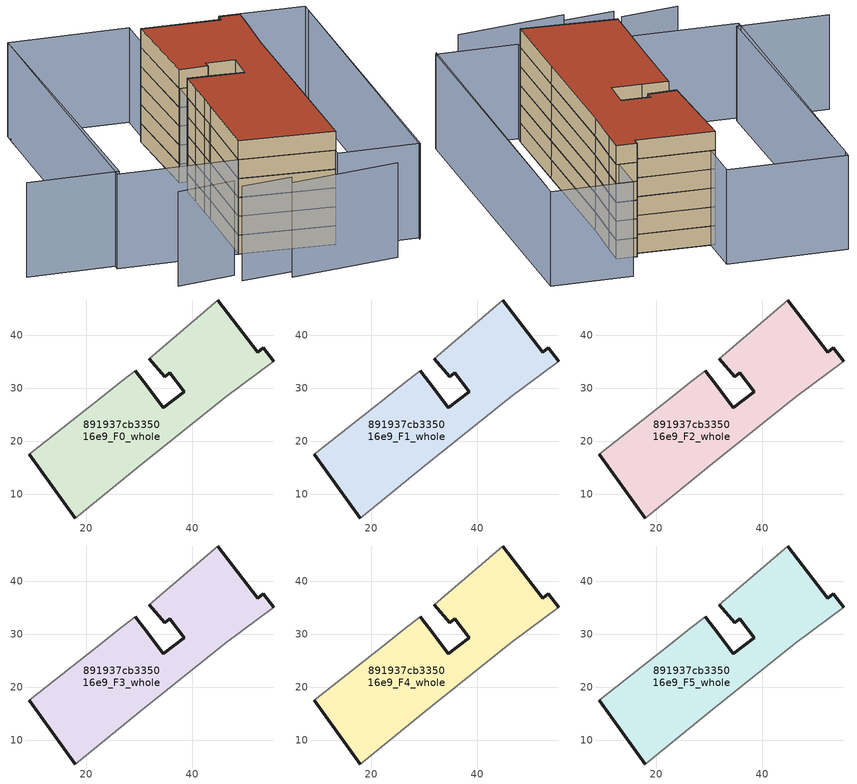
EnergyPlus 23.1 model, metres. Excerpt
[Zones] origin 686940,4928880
891937cb335016e9_F0_whole
 floor ground (EU_floor_Construction): 46.22,28.31 52.44,32.91 55.33,35.12 53.36,37.62 52.38,36.86 44.78,46.68 31.89,35.58 34.81,32.18 35.7,32.95 38.51,29.33 34.5,26.32 31.73,30 29.21,33.35 25.92,30.73 22.51,28.01 20.38,26.31 9.26,17.6 17.89,5.52 29.65,14.99 z0
 wall outside (EU_wall_Construction): 29.21,33.35 31.73,30 34.5,26.32 38.51,29.33 35.7,32.95 34.81,32.18 31.89,35.58 / 44.78,46.68 52.38,36.86 53.36,37.62 55.33,35.12 / 17.89,5.52 9.26,17.6 z0:3
 wall adiabatic (EU_wall_Construction): 9.26,17.6 20.38,26.31 22.51,28.01 25.92,30.73 29.21,33.35 / 31.89,35.58 44.78,46.68 / 55.33,35.12 52.44,32.91 46.22,28.31 29.65,14.99 17.89,5.52 z0:3
891937cb335016e9_F1_whole
 floor to 891937cb335016e9_F0_whole (EU_floor_Construction): 46.22,28.31 52.44,32.91 55.33,35.12 53.36,37.62 52.38,36.86 44.78,46.68 31.89,35.58 34.81,32.18 35.7,32.95 38.51,29.33 34.5,26.32 31.73,30 29.21,33.35 25.92,30.73 22.51,28.01 20.38,26.31 9.26,17.6 17.89,5.52 29.65,14.99 z3
 wall outside (EU_wall_Construction): 29.21,33.35 31.73,30 34.5,26.32 38.51,29.33 35.7,32.95 34.81,32.18 31.89,35.58 / 44.78,46.68 52.38,36.86 53.36,37.62 55.33,35.12 / 17.89,5.52 9.26,17.6 z3:6
 wall adiabatic (EU_wall_Construction): 9.26,17.6 20.38,26.31 22.51,28.01 25.92,30.73 29.21,33.35 / 31.89,35.58 44.78,46.68 / 55.33,35.12 52.44,32.91 46.22,28.31 29.65,14.99 17.89,5.52 z3:6
891937cb335016e9_F2_whole
 floor to 891937cb335016e9_F1_whole (EU_floor_Construction): 46.22,28.31 52.44,32.91 55.33,35.12 53.36,37.62 52.38,36.86 44.78,46.68 31.89,35.58 34.81,32.18 35.7,32.95 38.51,29.33 34.5,26.32 31.73,30 29.21,33.35 25.92,30.73 22.51,28.01 20.38,26.31 9.26,17.6 17.89,5.52 29.65,14.99 z6
 wall outside (EU_wall_Construction): 29.21,33.35 31.73,30 34.5,26.32 38.51,29.33 35.7,32.95 34.81,32.18 31.89,35.58 / 44.78,46.68 52.38,36.86 53.36,37.62 55.33,35.12 / 17.89,5.52 9.26,17.6 z6:9
 wall adiabatic (EU_wall_Construction): 9.26,17.6 20.38,26.31 22.51,28.01 25.92,30.73 29.21,33.35 / 31.89,35.58 44.78,46.68 / 55.33,35.12 52.44,32.91 46.22,28.31 29.65,14.99 17.89,5.52 z6:9
891937cb335016e9_F3_whole
 floor to 891937cb335016e9_F2_whole (EU_floor_Construction): 46.22,28.31 52.44,32.91 55.33,35.12 53.36,37.62 52.38,36.86 44.78,46.68 31.89,35.58 34.81,32.18 35.7,32.95 38.51,29.33 34.5,26.32 31.73,30 29.21,33.35 25.92,30.73 22.51,28.01 20.38,26.31 9.26,17.6 17.89,5.52 29.65,14.99 z9
 wall outside (EU_wall_Construction): 29.21,33.35 31.73,30 34.5,26.32 38.51,29.33 35.7,32.95 34.81,32.18 31.89,35.58 / 44.78,46.68 52.38,36.86 53.36,37.62 55.33,35.12 / 17.89,5.52 9.26,17.6 z9:12
 wall adiabatic (EU_wall_Construction): 9.26,17.6 20.38,26.31 22.51,28.01 25.92,30.73 29.21,33.35 / 31.89,35.58 44.78,46.68 / 55.33,35.12 52.44,32.91 46.22,28.31 29.65,14.99 17.89,5.52 z9:12
891937cb335016e9_F4_whole
 floor to 891937cb335016e9_F3_whole (EU_floor_Construction): 46.22,28.31 52.44,32.91 55.33,35.12 53.36,37.62 52.38,36.86 44.78,46.68 31.89,35.58 34.81,32.18 35.7,32.95 38.51,29.33 34.5,26.32 31.73,30 29.21,33.35 25.92,30.73 22.51,28.01 20.38,26.31 9.26,17.6 17.89,5.52 29.65,14.99 z12
 wall outside (EU_wall_Construction): 29.21,33.35 31.73,30 34.5,26.32 38.51,29.33 35.7,32.95 34.81,32.18 31.89,35.58 / 44.78,46.68 52.38,36.86 53.36,37.62 55.33,35.12 / 17.89,5.52 9.26,17.6 z12:15
 wall adiabatic (EU_wall_Construction): 9.26,17.6 20.38,26.31 22.51,28.01 25.92,30.73 29.21,33.35 / 31.89,35.58 44.78,46.68 / 55.33,35.12 52.44,32.91 46.22,28.31 29.65,14.99 17.89,5.52 z12:15
891937cb335016e9_F5_whole
 floor to 891937cb335016e9_F4_whole (EU_floor_Construction): 46.22,28.31 52.44,32.91 55.33,35.12 53.36,37.62 52.38,36.86 44.78,46.68 31.89,35.58 34.81,32.18 35.7,32.95 38.51,29.33 34.5,26.32 31.73,30 29.21,33.35 25.92,30.73 22.51,28.01 20.38,26.31 9.26,17.6 17.89,5.52 29.65,14.99 z15
 wall outside (EU_wall_Construction): 29.21,33.35 31.73,30 34.5,26.32 38.51,29.33 35.7,32.95 34.81,32.18 31.89,35.58 / 44.78,46.68 52.38,36.86 53.36,37.62 55.33,35.12 / 17.89,5.52 9.26,17.6 z15:18
 wall adiabatic (EU_wall_Construction): 9.26,17.6 20.38,26.31 22.51,28.01 25.92,30.73 29.21,33.35 / 31.89,35.58 44.78,46.68 / 55.33,35.12 52.44,32.91 46.22,28.31 29.65,14.99 17.89,5.52 z15:18
 roof outside (EU_roof_Construction): 53.36,37.62 55.33,35.12 52.44,32.91 46.22,28.31 29.65,14.99 17.89,5.52 9.26,17.6 20.38,26.31 22.51,28.01 25.92,30.73 29.21,33.35 31.73,30 34.5,26.32 38.51,29.33 35.7,32.95 34.81,32.18 31.89,35.58 44.78,46.68 52.38,36.86 z18
shading: 3.74,6.93 16.52,-4.72 / -0.21,13.35 5.76,7.81 / -5.45,21.39 1.43,15.18 / 24.34,-5.18 67.08,28.72 / 38.4,64.65 -1.24,32.28 / -1.24,32.28 -10.31,43.4 / 68.53,29.86 24.88,-5.07 / 24.88,-5.07 16.93,4.87 / 16.93,4.87 60.58,39.8 / 60.58,39.8 68.53,29.86 / 51.26,50.93 9.33,17.51 / 9.33,17.51 -2.36,32.17 / -2.36,32.17 39.57,65.59 / 39.57,65.59 51.26,50.93 z0:15
[Building]
EU S2 Campaign: North Axis=0; Terrain=City; Solar Distribution=FullExterior
[Site:Location]
Bologna: Latitude=44.5; Longitude=11.25; Time Zone=1; Elevation=37
[SizingPeriod:WeatherFileDays]
AnnualSizingPeriod: Begin Month=1; Begin Day of Month=1; End Month=12; End Day of Month=31; Day of Week for Start Day=Monday; Use Weather File Daylight Saving Period=No; Use Weather File Rain and Snow Indicators=No
[MATERIAL]
EU_InternalMass_Material: Roughness=MediumRough; Thickness=0.1; Conductivity=1; Density=1800; Specific Heat=900; Thermal Absorptance=0.9; Solar Absorptance=0.7; Visible Absorptance=0.7
[MATERIAL:NOMASS] Roughness=MediumRough; Thermal Absorptance=0.9; Solar Absorptance=0.7; Visible Absorptance=0.7
Name | Thermal Resistance
EU_wall_NoMass | 0.905828
EU_roof_NoMass | 0.37593
EU_floor_NoMass | 0.67114
[CONSTRUCTION]
EU_wall_Construction: EU_wall_NoMass
EU_roof_Construction: EU_roof_NoMass
EU_floor_Construction: EU_floor_NoMass
EU_InternalMass_Construction: EU_InternalMass_Material
[ZONE] Type=1; Multiplier=1; Ceiling Height=autocalculate; Floor Area=autocalculate; Part of Total Floor Area=Yes
Name | Volume
891937cb335016e9_F0_whole | 1948.41
891937cb335016e9_F1_whole; 891937cb335016e9_F2_whole; 891937cb335016e9_F3_whole; 891937cb335016e9_F4_whole; 891937cb335016e9_F5_whole | 1948.4
[INTERNALMASS] Construction=EU_InternalMass_Construction; Surface Area=631.176
Name | Zone or ZoneList
891937cb335016e9_F0_whole_EU_InternalMass | 891937cb335016e9_F0_whole
891937cb335016e9_F1_whole_EU_InternalMass | 891937cb335016e9_F1_whole
891937cb335016e9_F2_whole_EU_InternalMass | 891937cb335016e9_F2_whole
891937cb335016e9_F3_whole_EU_InternalMass | 891937cb335016e9_F3_whole
891937cb335016e9_F4_whole_EU_InternalMass | 891937cb335016e9_F4_whole
891937cb335016e9_F5_whole_EU_InternalMass | 891937cb335016e9_F5_whole
[OTHEREQUIPMENT] Fuel Type=Electricity; Design Level Calculation Method=Watts/Area; Power per Zone Floor Area=1; Fraction Latent=0; Fraction Radiant=0; Fraction Lost=0; Carbon Dioxide Generation Rate=0; EndUse Subcategory=EU_Step8_InternalGains
Name | Zone or ZoneList or Space or SpaceList | Schedule
EU_Step8_InternalGain_891937cb335016e9_F0_whole_f000 | 891937cb335016e9_F0_whole | EU_Step8_GainSchedule_891937cb335016e9_F0_whole_f000
EU_Step8_InternalGain_891937cb335016e9_F1_whole_f000 | 891937cb335016e9_F1_whole | EU_Step8_GainSchedule_891937cb335016e9_F1_whole_f000
EU_Step8_InternalGain_891937cb335016e9_F2_whole_f000 | 891937cb335016e9_F2_whole | EU_Step8_GainSchedule_891937cb335016e9_F2_whole_f000
EU_Step8_InternalGain_891937cb335016e9_F3_whole_f000 | 891937cb335016e9_F3_whole | EU_Step8_GainSchedule_891937cb335016e9_F3_whole_f000
EU_Step8_InternalGain_891937cb335016e9_F4_whole_f000 | 891937cb335016e9_F4_whole | EU_Step8_GainSchedule_891937cb335016e9_F4_whole_f000
EU_Step8_InternalGain_891937cb335016e9_F5_whole_f000 | 891937cb335016e9_F5_whole | EU_Step8_GainSchedule_891937cb335016e9_F5_whole_f000
[ZONEVENTILATION:DESIGNFLOWRATE] Schedule=EU_AlwaysOn; Design Flow Rate Calculation Method=AirChanges/Hour; Air Changes per Hour=0.73129; Ventilation Type=Natural; Fan Pressure Rise=0; Fan Total Efficiency=1; Constant Term Coefficient=1; Temperature Term Coefficient=0; Velocity Term Coefficient=0; Velocity Squared Term Coefficient=0; Minimum Indoor Temperature=-100; Maximum Indoor Temperature=100; Delta Temperature=-100; Minimum Outdoor Temperature=-100; Maximum Outdoor Temperature=100; Maximum Wind Speed=40
Name | Zone or ZoneList or Space or SpaceList
EU_ConstantAir_891937cb335016e9_F0_whole | 891937cb335016e9_F0_whole
EU_ConstantAir_891937cb335016e9_F1_whole | 891937cb335016e9_F1_whole
EU_ConstantAir_891937cb335016e9_F2_whole | 891937cb335016e9_F2_whole
EU_ConstantAir_891937cb335016e9_F3_whole | 891937cb335016e9_F3_whole
EU_ConstantAir_891937cb335016e9_F4_whole | 891937cb335016e9_F4_whole
EU_ConstantAir_891937cb335016e9_F5_whole | 891937cb335016e9_F5_whole
[HVACTEMPLATE:THERMOSTAT] Constant Heating Setpoint=20; Constant Cooling Setpoint=50
EU_HeatOnly_891937cb335016e9_F0_whole; EU_HeatOnly_891937cb335016e9_F1_whole; EU_HeatOnly_891937cb335016e9_F2_whole; EU_HeatOnly_891937cb335016e9_F3_whole; EU_HeatOnly_891937cb335016e9_F4_whole; EU_HeatOnly_891937cb335016e9_F5_whole
[HVACTEMPLATE:ZONE:IDEALLOADSAIRSYSTEM] System Availability Schedule=EU_AlwaysOn; Maximum Heating Supply Air Temperature=50; Minimum Cooling Supply Air Temperature=13; Maximum Heating Supply Air Humidity Ratio=0.0156; Minimum Cooling Supply Air Humidity Ratio=0.0077; Heating Limit=NoLimit; Cooling Limit=NoLimit; Heating Availability Schedule=EU_AlwaysOn; Cooling Availability Schedule=EU_CoolingOff; Dehumidification Control Type=ConstantSensibleHeatRatio; Cooling Sensible Heat Ratio=0.7; Dehumidification Setpoint=60; Humidification Control Type=None; Humidification Setpoint=30; Outdoor Air Method=None; Outdoor Air Flow Rate per Person=0.00944; Outdoor Air Flow Rate per Zone Floor Area=0; Outdoor Air Flow Rate per Zone=0; Demand Controlled Ventilation Type=None; Outdoor Air Economizer Type=NoEconomizer; Heat Recovery Type=None; Sensible Heat Recovery Effectiveness=0.7; Latent Heat Recovery Effectiveness=0.65
Name | Template Thermostat
891937cb335016e9_F0_whole | EU_HeatOnly_891937cb335016e9_F0_whole
891937cb335016e9_F1_whole | EU_HeatOnly_891937cb335016e9_F1_whole
891937cb335016e9_F2_whole | EU_HeatOnly_891937cb335016e9_F2_whole
891937cb335016e9_F3_whole | EU_HeatOnly_891937cb335016e9_F3_whole
891937cb335016e9_F4_whole | EU_HeatOnly_891937cb335016e9_F4_whole
891937cb335016e9_F5_whole | EU_HeatOnly_891937cb335016e9_F5_whole
[SIZING:ZONE] Zone Cooling Design Supply Air Temperature Input Method=SupplyAirTemperature; Zone Cooling Design Supply Air Temperature=13; Zone Heating Design Supply Air Temperature Input Method=SupplyAirTemperature; Zone Heating Design Supply Air Temperature=50; Zone Cooling Design Supply Air Humidity Ratio=0.008; Zone Heating Design Supply Air Humidity Ratio=0.008; Cooling Design Air Flow Method=DesignDay; Cooling Design Air Flow Rate=0; Cooling Minimum Air Flow per Zone Floor Area=0.000762; Cooling Minimum Air Flow=0; Cooling Minimum Air Flow Fraction=0.2; Heating Design Air Flow Method=DesignDay; Heating Design Air Flow Rate=0; Heating Maximum Air Flow per Zone Floor Area=0.002032; Heating Maximum Air Flow=0.141576; Heating Maximum Air Flow Fraction=0.3; Account for Dedicated Outdoor Air System=No; Dedicated Outdoor Air System Control Strategy=NeutralSupplyAir; Dedicated Outdoor Air Low Setpoint Temperature for Design=autosize; Dedicated Outdoor Air High Setpoint Temperature for Design=autosize; Zone Load Sizing Method=Sensible Load Only No Latent Load; Zone Latent Cooling Design Supply Air Humidity Ratio Input Method=HumidityRatioDifference; Zone Cooling Design Supply Air Humidity Ratio Difference=0.005; Zone Latent Heating Design Supply Air Humidity Ratio Input Method=HumidityRatioDifference; Zone Humidification Design Supply Air Humidity Ratio Difference=0.005
891937cb335016e9_F0_whole; 891937cb335016e9_F1_whole; 891937cb335016e9_F2_whole; 891937cb335016e9_F3_whole; 891937cb335016e9_F4_whole; 891937cb335016e9_F5_whole
[SCHEDULE:CONSTANT]
Name | Hourly Value
EU_AlwaysOn | 1
EU_CoolingOff | 0
[SCHEDULE:FILE] Column Number=1; Rows to Skip at Top=0; Number of Hours of Data=8760; Column Separator=Comma; Interpolate to Timestep=No; Minutes per Item=60; Adjust Schedule for Daylight Savings=Yes
Name | File
EU_Step8_GainSchedule_891937cb335016e9_F0_whole_f000 | ../../schedules/891937cb335016e9/891937cb335016e9_F0_whole_f000_gain.csv
EU_Step8_GainSchedule_891937cb335016e9_F1_whole_f000 | ../../schedules/891937cb335016e9/891937cb335016e9_F1_whole_f000_gain.csv
EU_Step8_GainSchedule_891937cb335016e9_F2_whole_f000 | ../../schedules/891937cb335016e9/891937cb335016e9_F2_whole_f000_gain.csv
EU_Step8_GainSchedule_891937cb335016e9_F3_whole_f000 | ../../schedules/891937cb335016e9/891937cb335016e9_F3_whole_f000_gain.csv
EU_Step8_GainSchedule_891937cb335016e9_F4_whole_f000 | ../../schedules/891937cb335016e9/891937cb335016e9_F4_whole_f000_gain.csv
EU_Step8_GainSchedule_891937cb335016e9_F5_whole_f000 | ../../schedules/891937cb335016e9/891937cb335016e9_F5_whole_f000_gain.csv
